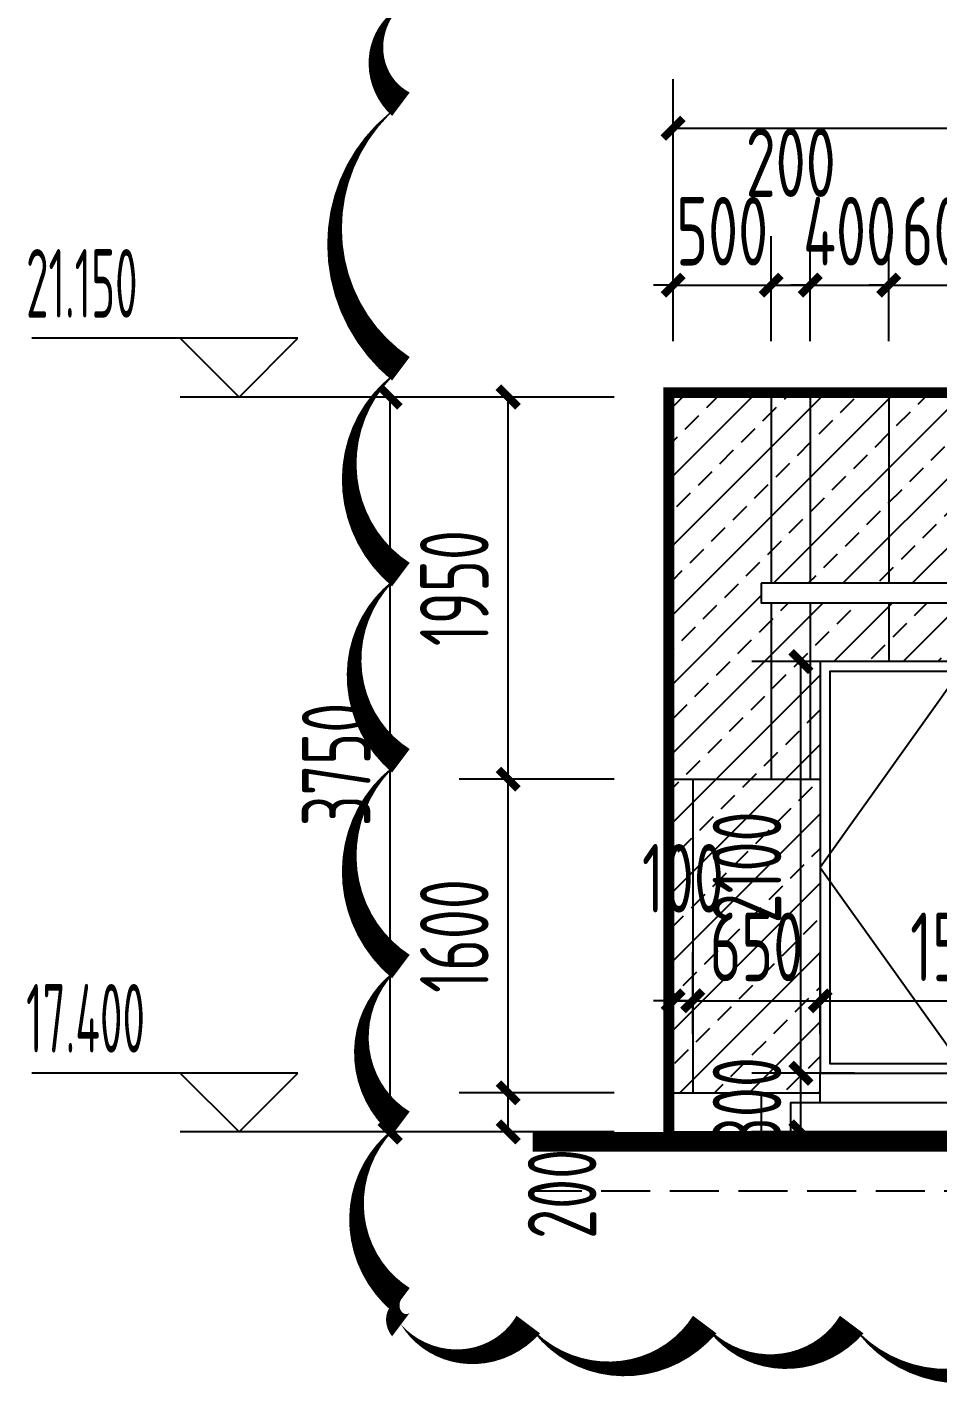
# Model space of a CAD drawing. Extents: x -863035 to 270371, y -8918 to 240488.
# Drawn here: x -246078 to -241433, y 155521 to 162478 of the extents above; entities that cross this region are included whole.
import ezdxf

# ---------------------------------------------------------------- set-up
doc = ezdxf.new("R2010")
doc.units = 0
doc.header["$LTSCALE"] = 1000
doc.header["$MEASUREMENT"] = 0
doc.linetypes.add('109-34 轴网$0$L1$0$$AUDIT_BAD_LTYPE1', pattern=[0])
doc.linetypes.add('DASH', pattern=[0.35, 0.25, -0.1])
for name, color, linetype in [('01-标注_尺寸', 124, 'Continuous'), ('01-标注_标高', 200, 'Continuous'), ('02-TEXT_标注', 130, 'Continuous'), ('05-填充_156', 156, 'Continuous'), ('A-C_窗', 140, 'Continuous'), ('E-墙面分格', 146, 'Continuous'), ('E-立面轮廓', 241, 'Continuous')]:
    doc.layers.add(name, color=color, linetype=linetype)
doc.layers.add('DIM_MODI', color=6, linetype='Continuous', plot=False)
doc.styles.add('_TCH_DIM', font='ROS1', dxfattribs={"width": 0.75, "bigfont": 'JD'})
doc.styles.add('_TCH_DIM_T3', font='ROS1', dxfattribs={"width": 0.75, "bigfont": 'JD'})
doc.dimstyles.new('_TCH_ARCH&&100', dxfattribs={"dimtxt": 350, "dimasz": 100, "dimexe": 250, "dimexo": 300, "dimgap": 100, "dimtad": 1, "dimdec": 0, "dimzin": 0, "dimdsep": 46, "dimtxsty": '_TCH_DIM_T3', "dimblk": 'ARCHTICK', "dimcen": 0.09, "dimclrt": 7, "dimazin": 2, "dimtfac": 1, "dimtdec": 0, "dimtix": 1, "dimtmove": 2, "dimatfit": 3, "dimfxl": 0, "dimtolj": 1, "dimtzin": 0, "dimarcsym": 0})

# ---------------------------------------------------------------- blocks, each defined once
blk = doc.blocks.new('AHSKLJDHOWIDJA')
blk.add_wipeout([(-314594.1, 266699.4), (-312793.6, 266699.4), (-312793.6, 266849.4), (-312943.8, 266849.4), (-312943.8, 269099.4), (-314443.8, 269099.4), (-314443.8, 266849.4), (-314594.1, 266849.4)]).dxf.layer = 'A-C_窗'
at = {"layer": 'A-C_窗', "linetype": '109-34 轴网$0$L1$0$$AUDIT_BAD_LTYPE1'}
for points in [[(-313693.8, 269099.4), (-312943.8, 268049.4), (-313693.8, 266999.4), (-314443.8, 268049.4), (-313693.8, 269099.4), (-313693.8, 266999.4)], [(-312943.8, 266849.4), (-312943.8, 266999.4), (-314443.8, 266999.4), (-314443.8, 266849.4)]]:
    blk.add_lwpolyline(points, dxfattribs=at)
for points in [[(-314443.8, 269099.4), (-313693.8, 269099.4), (-313693.8, 266999.4), (-314443.8, 266999.4)], [(-313693.8, 269099.4), (-312943.8, 269099.4), (-312943.8, 266999.4), (-313693.8, 266999.4)], [(-314393.8, 269049.4), (-313743.8, 269049.4), (-313743.8, 267049.4), (-314393.8, 267049.4)], [(-313643.8, 269049.4), (-312993.8, 269049.4), (-312993.8, 267049.4), (-313643.8, 267049.4)]]:
    blk.add_lwpolyline(points, close=True, dxfattribs=at)
at = {"layer": 'A-C_窗'}
blk.add_lwpolyline([(-312793.6, 266699.4), (-312793.6, 266849.4), (-314594.1, 266849.4), (-314594.1, 266699.4), (-312793.6, 266699.4)], dxfattribs=at)
blk = doc.blocks.new('_ArchTick')
at = {"color": 0, "linetype": 'ByBlock', "const_width": 0.4}
blk.add_lwpolyline([(-0.5, -0.5), (0.5, 0.5)], dxfattribs=at)
blk = doc.blocks.new('*D782')
at = {"layer": '01-标注_尺寸', "color": 0, "lineweight": -2, "transparency": 16777216}
for p, q in [((-242130.7, 157141.6), (-242130.7, 157241.6)), ((-241856.4, 157141.6), (-242380.7, 157141.6)), ((-242130.7, 156841.6), (-242130.7, 157141.6)), ((-241856.4, 156841.6), (-242380.7, 156841.6)), ((-242130.7, 156841.6), (-242130.7, 156741.6))]:
    blk.add_line(p, q, dxfattribs=at)
at = {"layer": 'Defpoints', "color": 0, "transparency": 16777216}
for p in [(-242130.7, 157141.6), (-241556.4, 157141.6), (-241556.4, 156841.6)]:
    blk.add_point(p, dxfattribs=at)
at = {"layer": '01-标注_尺寸', "color": 0, "lineweight": -2, "transparency": 16777216, "xscale": 100, "yscale": 100, "zscale": 100}
for p, rotation in [((-242130.7, 157141.6), 270), ((-242130.7, 156841.6), 90)]:
    blk.add_blockref('_ArchTick', p, dxfattribs=dict(at, rotation=rotation))
at = {"layer": '01-标注_尺寸', "color": 7, "transparency": 16777216, "insert": (-242405.7, 156991.6), "char_height": 350, "attachment_point": 5, "rotation": 90, "style": '_TCH_DIM_T3'}
blk.add_mtext('\\A1;300', dxfattribs=at)
blk = doc.blocks.new('*D783')
at = {"layer": '01-标注_尺寸', "color": 0, "lineweight": -2, "transparency": 16777216}
for p, q in [((-241856.4, 159241.6), (-242380.7, 159241.6)), ((-242130.7, 157141.6), (-242130.7, 159241.6)), ((-241856.4, 157141.6), (-242380.7, 157141.6))]:
    blk.add_line(p, q, dxfattribs=at)
at = {"layer": 'Defpoints', "color": 0, "transparency": 16777216}
for p in [(-242130.7, 159241.6), (-241556.4, 159241.6), (-241556.4, 157141.6)]:
    blk.add_point(p, dxfattribs=at)
at = {"layer": '01-标注_尺寸', "color": 0, "lineweight": -2, "transparency": 16777216, "xscale": 100, "yscale": 100, "zscale": 100}
for p, rotation in [((-242130.7, 159241.6), 90), ((-242130.7, 157141.6), 270)]:
    blk.add_blockref('_ArchTick', p, dxfattribs=dict(at, rotation=rotation))
at = {"layer": '01-标注_尺寸', "color": 7, "transparency": 16777216, "insert": (-242405.7, 158191.6), "char_height": 350, "attachment_point": 5, "rotation": 90, "style": '_TCH_DIM_T3'}
blk.add_mtext('\\A1;2100', dxfattribs=at)
blk = doc.blocks.new('*D784')
at = {"layer": '01-标注_尺寸', "color": 0, "lineweight": -2, "transparency": 16777216}
for p, q in [((-243733, 160591.6), (-244476.4, 160591.6)), ((-244226.4, 156841.6), (-244226.4, 160591.6)), ((-243733, 156841.6), (-244476.4, 156841.6))]:
    blk.add_line(p, q, dxfattribs=at)
at = {"layer": 'Defpoints', "color": 0, "transparency": 16777216}
for p in [(-244226.4, 160591.6), (-243433, 160591.6), (-243433, 156841.6)]:
    blk.add_point(p, dxfattribs=at)
at = {"layer": '01-标注_尺寸', "color": 0, "lineweight": -2, "transparency": 16777216, "xscale": 100, "yscale": 100, "zscale": 100}
for p, rotation in [((-244226.4, 160591.6), 90), ((-244226.4, 156841.6), 270)]:
    blk.add_blockref('_ArchTick', p, dxfattribs=dict(at, rotation=rotation))
at = {"layer": '01-标注_尺寸', "color": 7, "transparency": 16777216, "insert": (-244501.4, 158716.6), "char_height": 350, "attachment_point": 5, "rotation": 90, "style": '_TCH_DIM_T3'}
blk.add_mtext('\\A1;3750', dxfattribs=at)
blk = doc.blocks.new('*D785')
at = {"layer": '01-标注_尺寸', "color": 0, "lineweight": -2, "transparency": 16777216}
for p, q in [((-243082.6, 157041.6), (-243874, 157041.6)), ((-243624, 156841.6), (-243624, 157041.6)), ((-243082.6, 156841.6), (-243874, 156841.6))]:
    blk.add_line(p, q, dxfattribs=at)
at = {"layer": 'Defpoints', "color": 0, "transparency": 16777216}
for p in [(-243624, 157041.6), (-242782.6, 157041.6), (-242782.6, 156841.6)]:
    blk.add_point(p, dxfattribs=at)
at = {"layer": '01-标注_尺寸', "color": 0, "lineweight": -2, "transparency": 16777216, "xscale": 100, "yscale": 100, "zscale": 100}
for p, rotation in [((-243624, 157041.6), 90), ((-243624, 156841.6), 270)]:
    blk.add_blockref('_ArchTick', p, dxfattribs=dict(at, rotation=rotation))
at = {"layer": '01-标注_尺寸', "color": 7, "transparency": 16777216, "insert": (-243349, 156525.6), "char_height": 350, "attachment_point": 5, "rotation": 90, "style": '_TCH_DIM_T3'}
blk.add_mtext('\\A1;200', dxfattribs=at)
blk = doc.blocks.new('*D786')
at = {"layer": '01-标注_尺寸', "color": 0, "lineweight": -2, "transparency": 16777216}
for p, q in [((-243082.6, 158641.6), (-243874, 158641.6)), ((-243624, 157041.6), (-243624, 158641.6)), ((-243082.6, 157041.6), (-243874, 157041.6))]:
    blk.add_line(p, q, dxfattribs=at)
at = {"layer": 'Defpoints', "color": 0, "transparency": 16777216}
for p in [(-243624, 158641.6), (-242782.6, 158641.6), (-242782.6, 157041.6)]:
    blk.add_point(p, dxfattribs=at)
at = {"layer": '01-标注_尺寸', "color": 0, "lineweight": -2, "transparency": 16777216, "xscale": 100, "yscale": 100, "zscale": 100}
for p, rotation in [((-243624, 158641.6), 90), ((-243624, 157041.6), 270)]:
    blk.add_blockref('_ArchTick', p, dxfattribs=dict(at, rotation=rotation))
at = {"layer": '01-标注_尺寸', "color": 7, "transparency": 16777216, "insert": (-243899, 157841.6), "char_height": 350, "attachment_point": 5, "rotation": 90, "style": '_TCH_DIM_T3'}
blk.add_mtext('\\A1;1600', dxfattribs=at)
blk = doc.blocks.new('*D787')
at = {"layer": '01-标注_尺寸', "color": 0, "lineweight": -2, "transparency": 16777216}
for p, q in [((-243082.6, 160591.6), (-243874, 160591.6)), ((-243624, 158641.6), (-243624, 160591.6)), ((-243082.6, 158641.6), (-243874, 158641.6))]:
    blk.add_line(p, q, dxfattribs=at)
at = {"layer": 'Defpoints', "color": 0, "transparency": 16777216}
for p in [(-243624, 160591.6), (-242782.6, 160591.6), (-242782.6, 158641.6)]:
    blk.add_point(p, dxfattribs=at)
at = {"layer": '01-标注_尺寸', "color": 0, "lineweight": -2, "transparency": 16777216, "xscale": 100, "yscale": 100, "zscale": 100}
for p, rotation in [((-243624, 160591.6), 90), ((-243624, 158641.6), 270)]:
    blk.add_blockref('_ArchTick', p, dxfattribs=dict(at, rotation=rotation))
at = {"layer": '01-标注_尺寸', "color": 7, "transparency": 16777216, "insert": (-243899, 159616.6), "char_height": 350, "attachment_point": 5, "rotation": 90, "style": '_TCH_DIM_T3'}
blk.add_mtext('\\A1;1950', dxfattribs=at)
blk = doc.blocks.new('*D788')
at = {"layer": '01-标注_尺寸', "color": 0, "lineweight": -2, "transparency": 16777216}
for p, q in [((-242782.6, 161177.2), (-242782.6, 162212.7)), ((-237082.6, 161177.2), (-237082.6, 162212.7)), ((-242782.6, 161962.7), (-237082.6, 161962.7))]:
    blk.add_line(p, q, dxfattribs=at)
at = {"layer": 'Defpoints', "color": 0, "transparency": 16777216}
for p in [(-237082.6, 161962.7), (-242782.6, 160877.2), (-237082.6, 160877.2)]:
    blk.add_point(p, dxfattribs=at)
at = {"layer": '01-标注_尺寸', "color": 0, "lineweight": -2, "transparency": 16777216, "xscale": 100, "yscale": 100, "zscale": 100, "rotation": 180}
blk.add_blockref('_ArchTick', (-242782.6, 161962.7), dxfattribs=at)
at = {"layer": '01-标注_尺寸', "color": 0, "lineweight": -2, "transparency": 16777216, "xscale": 100, "yscale": 100, "zscale": 100}
blk.add_blockref('_ArchTick', (-237082.6, 161962.7), dxfattribs=at)
at = {"layer": '01-标注_尺寸', "color": 7, "transparency": 16777216, "insert": (-239932.6, 162237.7), "char_height": 350, "attachment_point": 5, "style": '_TCH_DIM_T3'}
blk.add_mtext('\\A1;5700', dxfattribs=at)
blk = doc.blocks.new('*D799')
at = {"layer": '01-标注_尺寸', "color": 0, "lineweight": -2, "transparency": 16777216}
for p, q in [((-241682.6, 160877.2), (-241682.6, 161412.7)), ((-241082.6, 160877.2), (-241082.6, 161412.7)), ((-241682.6, 161162.7), (-241782.6, 161162.7)), ((-241682.6, 161162.7), (-241082.6, 161162.7)), ((-241082.6, 161162.7), (-240982.6, 161162.7))]:
    blk.add_line(p, q, dxfattribs=at)
at = {"layer": 'Defpoints', "color": 0, "transparency": 16777216}
for p in [(-241082.6, 161162.7), (-241682.6, 160577.2), (-241082.6, 160577.2)]:
    blk.add_point(p, dxfattribs=at)
at = {"layer": '01-标注_尺寸', "color": 0, "lineweight": -2, "transparency": 16777216, "xscale": 100, "yscale": 100, "zscale": 100}
blk.add_blockref('_ArchTick', (-241682.6, 161162.7), dxfattribs=at)
at = {"layer": '01-标注_尺寸', "color": 0, "lineweight": -2, "transparency": 16777216, "xscale": 100, "yscale": 100, "zscale": 100, "rotation": 180}
blk.add_blockref('_ArchTick', (-241082.6, 161162.7), dxfattribs=at)
at = {"layer": '01-标注_尺寸', "color": 7, "transparency": 16777216, "insert": (-241382.6, 161437.7), "char_height": 350, "attachment_point": 5, "style": '_TCH_DIM_T3'}
blk.add_mtext('\\A1;600', dxfattribs=at)
blk = doc.blocks.new('*D800')
at = {"layer": '01-标注_尺寸', "color": 0, "lineweight": -2, "transparency": 16777216}
for p, q in [((-242082.6, 160877.2), (-242082.6, 161412.7)), ((-241682.6, 160877.2), (-241682.6, 161412.7)), ((-242082.6, 161162.7), (-242182.6, 161162.7)), ((-242082.6, 161162.7), (-241682.6, 161162.7)), ((-241682.6, 161162.7), (-241582.6, 161162.7))]:
    blk.add_line(p, q, dxfattribs=at)
at = {"layer": 'Defpoints', "color": 0, "transparency": 16777216}
for p in [(-241682.6, 161162.7), (-242082.6, 160577.2), (-241682.6, 160577.2)]:
    blk.add_point(p, dxfattribs=at)
at = {"layer": '01-标注_尺寸', "color": 0, "lineweight": -2, "transparency": 16777216, "xscale": 100, "yscale": 100, "zscale": 100}
blk.add_blockref('_ArchTick', (-242082.6, 161162.7), dxfattribs=at)
at = {"layer": '01-标注_尺寸', "color": 0, "lineweight": -2, "transparency": 16777216, "xscale": 100, "yscale": 100, "zscale": 100, "rotation": 180}
blk.add_blockref('_ArchTick', (-241682.6, 161162.7), dxfattribs=at)
at = {"layer": '01-标注_尺寸', "color": 7, "transparency": 16777216, "insert": (-241882.6, 161437.7), "char_height": 350, "attachment_point": 5, "style": '_TCH_DIM_T3'}
blk.add_mtext('\\A1;400', dxfattribs=at)
blk = doc.blocks.new('*D801')
at = {"layer": '01-标注_尺寸', "color": 0, "lineweight": -2, "transparency": 16777216}
for p, q in [((-242282.6, 160877.2), (-242282.6, 161412.7)), ((-242082.6, 160877.2), (-242082.6, 161412.7)), ((-242282.6, 161162.7), (-242082.6, 161162.7))]:
    blk.add_line(p, q, dxfattribs=at)
at = {"layer": 'Defpoints', "color": 0, "transparency": 16777216}
for p in [(-242082.6, 161162.7), (-242282.6, 160577.2), (-242082.6, 160577.2)]:
    blk.add_point(p, dxfattribs=at)
at = {"layer": '01-标注_尺寸', "color": 0, "lineweight": -2, "transparency": 16777216, "xscale": 100, "yscale": 100, "zscale": 100, "rotation": 180}
blk.add_blockref('_ArchTick', (-242282.6, 161162.7), dxfattribs=at)
at = {"layer": '01-标注_尺寸', "color": 0, "lineweight": -2, "transparency": 16777216, "xscale": 100, "yscale": 100, "zscale": 100}
blk.add_blockref('_ArchTick', (-242082.6, 161162.7), dxfattribs=at)
at = {"layer": '01-标注_尺寸', "color": 7, "transparency": 16777216, "insert": (-242182.6, 161787.7), "char_height": 350, "attachment_point": 5, "style": '_TCH_DIM_T3'}
blk.add_mtext('\\A1;200', dxfattribs=at)
blk = doc.blocks.new('*D802')
at = {"layer": '01-标注_尺寸', "color": 0, "lineweight": -2, "transparency": 16777216}
for p, q in [((-242782.6, 160877.2), (-242782.6, 161412.7)), ((-242282.6, 160877.2), (-242282.6, 161412.7)), ((-242782.6, 161162.7), (-242882.6, 161162.7)), ((-242782.6, 161162.7), (-242282.6, 161162.7)), ((-242282.6, 161162.7), (-242182.6, 161162.7))]:
    blk.add_line(p, q, dxfattribs=at)
at = {"layer": 'Defpoints', "color": 0, "transparency": 16777216}
for p in [(-242282.6, 161162.7), (-242782.6, 160577.2), (-242282.6, 160577.2)]:
    blk.add_point(p, dxfattribs=at)
at = {"layer": '01-标注_尺寸', "color": 0, "lineweight": -2, "transparency": 16777216, "xscale": 100, "yscale": 100, "zscale": 100}
blk.add_blockref('_ArchTick', (-242782.6, 161162.7), dxfattribs=at)
at = {"layer": '01-标注_尺寸', "color": 0, "lineweight": -2, "transparency": 16777216, "xscale": 100, "yscale": 100, "zscale": 100, "rotation": 180}
blk.add_blockref('_ArchTick', (-242282.6, 161162.7), dxfattribs=at)
at = {"layer": '01-标注_尺寸', "color": 7, "transparency": 16777216, "insert": (-242532.6, 161437.7), "char_height": 350, "attachment_point": 5, "style": '_TCH_DIM_T3'}
blk.add_mtext('\\A1;500', dxfattribs=at)
blk = doc.blocks.new('*D812')
at = {"layer": '01-标注_尺寸', "color": 0, "lineweight": -2, "transparency": 16777216}
for p, q in [((-242032.6, 157341.6), (-242032.6, 157761)), ((-240532.6, 157341.6), (-240532.6, 157761)), ((-242032.6, 157511), (-240532.6, 157511))]:
    blk.add_line(p, q, dxfattribs=at)
at = {"layer": 'Defpoints', "color": 0, "transparency": 16777216}
for p in [(-240532.6, 157511), (-242032.6, 157041.6), (-240532.6, 157041.6)]:
    blk.add_point(p, dxfattribs=at)
at = {"layer": '01-标注_尺寸', "color": 0, "lineweight": -2, "transparency": 16777216, "xscale": 100, "yscale": 100, "zscale": 100, "rotation": 180}
blk.add_blockref('_ArchTick', (-242032.6, 157511), dxfattribs=at)
at = {"layer": '01-标注_尺寸', "color": 0, "lineweight": -2, "transparency": 16777216, "xscale": 100, "yscale": 100, "zscale": 100}
blk.add_blockref('_ArchTick', (-240532.6, 157511), dxfattribs=at)
at = {"layer": '01-标注_尺寸', "color": 7, "transparency": 16777216, "insert": (-241282.6, 157786), "char_height": 350, "attachment_point": 5, "style": '_TCH_DIM_T3'}
blk.add_mtext('\\A1;1500', dxfattribs=at)
blk = doc.blocks.new('*D813')
at = {"layer": '01-标注_尺寸', "color": 0, "lineweight": -2, "transparency": 16777216}
for p, q in [((-242682.6, 157341.6), (-242682.6, 157761)), ((-242032.6, 157341.6), (-242032.6, 157761)), ((-242682.6, 157511), (-242782.6, 157511)), ((-242682.6, 157511), (-242032.6, 157511)), ((-242032.6, 157511), (-241932.6, 157511))]:
    blk.add_line(p, q, dxfattribs=at)
at = {"layer": 'Defpoints', "color": 0, "transparency": 16777216}
for p in [(-242032.6, 157511), (-242682.6, 157041.6), (-242032.6, 157041.6)]:
    blk.add_point(p, dxfattribs=at)
at = {"layer": '01-标注_尺寸', "color": 0, "lineweight": -2, "transparency": 16777216, "xscale": 100, "yscale": 100, "zscale": 100}
blk.add_blockref('_ArchTick', (-242682.6, 157511), dxfattribs=at)
at = {"layer": '01-标注_尺寸', "color": 0, "lineweight": -2, "transparency": 16777216, "xscale": 100, "yscale": 100, "zscale": 100, "rotation": 180}
blk.add_blockref('_ArchTick', (-242032.6, 157511), dxfattribs=at)
at = {"layer": '01-标注_尺寸', "color": 7, "transparency": 16777216, "insert": (-242357.6, 157786), "char_height": 350, "attachment_point": 5, "style": '_TCH_DIM_T3'}
blk.add_mtext('\\A1;650', dxfattribs=at)
blk = doc.blocks.new('*D814')
at = {"layer": '01-标注_尺寸', "color": 0, "lineweight": -2, "transparency": 16777216}
for p, q in [((-242782.6, 157341.6), (-242782.6, 157761)), ((-242682.6, 157341.6), (-242682.6, 157761)), ((-242782.6, 157511), (-242882.6, 157511)), ((-242782.6, 157511), (-242682.6, 157511)), ((-242682.6, 157511), (-242582.6, 157511))]:
    blk.add_line(p, q, dxfattribs=at)
at = {"layer": 'Defpoints', "color": 0, "transparency": 16777216}
for p in [(-242682.6, 157511), (-242782.6, 157041.6), (-242682.6, 157041.6)]:
    blk.add_point(p, dxfattribs=at)
at = {"layer": '01-标注_尺寸', "color": 0, "lineweight": -2, "transparency": 16777216, "xscale": 100, "yscale": 100, "zscale": 100}
blk.add_blockref('_ArchTick', (-242782.6, 157511), dxfattribs=at)
at = {"layer": '01-标注_尺寸', "color": 0, "lineweight": -2, "transparency": 16777216, "xscale": 100, "yscale": 100, "zscale": 100, "rotation": 180}
blk.add_blockref('_ArchTick', (-242682.6, 157511), dxfattribs=at)
at = {"layer": '01-标注_尺寸', "color": 7, "transparency": 16777216, "insert": (-242732.6, 158136), "char_height": 350, "attachment_point": 5, "style": '_TCH_DIM_T3'}
blk.add_mtext('\\A1;100', dxfattribs=at)

msp = doc.modelspace()

# ---------------------------------------------------------------- hatches: boundary and pattern name
at = {"layer": '05-填充_156'}
h = msp.add_hatch(dxfattribs=at)
h.set_pattern_fill('天然石材', color=256, scale=50)
h.set_pattern_definition([(45, (-508611.66, 285744.35), (-176.77677, 176.77677), []), (45, (-508524.72, 285654.6), (-176.77677, 176.77677), [98.68425, -56.391])])
h.paths.add_polyline_path([(-240232.3, 159541.6), (-242332.9, 159541.6), (-242332.9, 159641.6), (-240232.3, 159641.6)], flags=16)
h.paths.add_polyline_path([(-238588.1, 157441.6), (-239337.9, 157441.6), (-239337.9, 158041.6), (-238588.1, 158041.6)])
h.paths.add_polyline_path([(-237082.6, 157041.6), (-237082.6, 160591.6), (-242782.6, 160591.6), (-242782.6, 157041.6), (-242032.6, 157041.6), (-242032.6, 159241.6), (-240532.6, 159241.6), (-240532.6, 157041.6)])
h.paths.add_polyline_path([(-237757.9, 157441.6), (-238508.1, 157441.6), (-238508.1, 158041.6), (-237757.9, 158041.6)])

# ---------------------------------------------------------------- linework, layer by layer
at = {"layer": '01-标注_标高'}
for p, q in [((-244697, 160891.6), (-246053.6, 160891.6)), ((-244997, 160591.6), (-245297, 160891.6)), ((-244997, 160591.6), (-244697, 160891.6)), ((-244276.6, 160591.6), (-245297, 160591.6)), ((-244697, 157141.6), (-246053.6, 157141.6)), ((-244997, 156841.6), (-245297, 157141.6)), ((-244997, 156841.6), (-244697, 157141.6)), ((-244276.6, 156841.6), (-245297, 156841.6))]:
    msp.add_line(p, q, dxfattribs=at)
at = {"layer": 'A-C_窗'}
msp.add_line((-242782.6, 157041.6), (-242032.6, 157041.6), dxfattribs=at)
at = {"layer": 'A-C_窗', "linetype": 'DASH'}
msp.add_line((-243499, 156541.6), (-236324.1, 156541.6), dxfattribs=at)
at = {"layer": 'A-C_窗'}
msp.add_lwpolyline([(-237082.6, 160591.6), (-242782.6, 160591.6), (-242782.6, 156841.6), (-237082.6, 156841.6)], close=True, dxfattribs=at)
at = {"layer": 'A-C_窗', "linetype": '109-34 轴网$0$L1$0$$AUDIT_BAD_LTYPE1'}
msp.add_lwpolyline([(-242332.9, 159641.6), (-242332.9, 159541.6), (-240232.3, 159541.6), (-240232.3, 159641.6)], close=True, dxfattribs=at)
at = {"layer": 'E-墙面分格'}
for p, q in [((-242282.6, 160591.6), (-242282.6, 159641.6)), ((-242082.6, 160591.6), (-242082.6, 159641.6)), ((-241682.6, 160591.6), (-241682.6, 159991.6)), ((-241682.6, 160591.6), (-241682.6, 159641.6)), ((-242282.6, 159541.6), (-242282.6, 158641.6)), ((-242082.6, 159541.6), (-242082.6, 158641.6)), ((-241682.6, 159541.6), (-241682.6, 159241.6)), ((-242782.6, 158641.6), (-242032.6, 158641.6)), ((-242682.6, 158641.6), (-242682.6, 157041.6)), ((-242332.6, 157041.6), (-242332.6, 156841.6))]:
    msp.add_line(p, q, dxfattribs=at)
at = {"layer": 'E-立面轮廓'}
for points, const_width in [([(-237057.6, 156841.6), (-237057.6, 160616.6), (-242807.6, 160616.6), (-242807.6, 156841.6)], 50), ([(-243499, 156791.6), (-236324.1, 156791.6)], 100)]:
    msp.add_lwpolyline(points, dxfattribs=dict(at, const_width=const_width))

# ---------------------------------------------------------------- texts
at = {"layer": '02-TEXT_标注', "style": '_TCH_DIM', "width": 0.5625}
for s, p in [('21.150', (-246083.6, 160996.6)), ('17.400', (-246083.6, 157246.6))]:
    msp.add_text(s, height=350, dxfattribs=at).set_placement(p)

# ---------------------------------------------------------------- dimensions: what is measured, and where the dimension line sits
at = {"layer": '01-标注_尺寸'}
for p1, p2, distance, picture, middle in [((-242782.6, 160877.2), (-237082.6, 160877.2), 1085.5, '*D788', (-239932.6, 162237.7)), ((-242782.6, 160577.2), (-242282.6, 160577.2), 585.5, '*D802', (-242532.6, 161437.7)), ((-242082.6, 160577.2), (-241682.6, 160577.2), 585.5, '*D800', (-241882.6, 161437.7)), ((-241682.6, 160577.2), (-241082.6, 160577.2), 585.5, '*D799', (-241382.6, 161437.7)), ((-243433, 156841.6), (-243433, 160591.6), 793.4, '*D784', (-244501.4, 158716.6)), ((-242782.6, 158641.6), (-242782.6, 160591.6), 841.4, '*D787', (-243899, 159616.6)), ((-242782.6, 157041.6), (-242782.6, 158641.6), 841.4, '*D786', (-243899, 157841.6))]:
    dim = msp.add_aligned_dim(p1=p1, p2=p2, distance=distance, dimstyle='_TCH_ARCH&&100', dxfattribs=at)
    dim.commit()
    dim.dimension.update_dxf_attribs({"geometry": picture, "text_midpoint": middle})
for base, p1, p2, angle, picture, middle in [((-242082.6, 161162.7), (-242282.6, 160577.2), (-242082.6, 160577.2), 0, '*D801', (-242182.6, 161787.7)), ((-242682.6, 157511), (-242782.6, 157041.6), (-242682.6, 157041.6), 0, '*D814', (-242732.6, 158136)), ((-243624, 157041.6), (-242782.6, 156841.6), (-242782.6, 157041.6), 90, '*D785', (-243349, 156525.6))]:
    dim = msp.add_linear_dim(base=base, p1=p1, p2=p2, angle=angle, dimstyle='_TCH_ARCH&&100', dxfattribs=at)
    dim.commit()
    dim.dimension.update_dxf_attribs({"geometry": picture, "text_midpoint": middle, "dimtype": 161})

# ---------------------------------------------------------------- next in the draw order: block references
at = {"xscale": -1}
msp.add_blockref('AHSKLJDHOWIDJA', (-554976.4, -109857.8), dxfattribs=at)

# ---------------------------------------------------------------- next in the draw order: linework, layer by layer
at = {"layer": 'DIM_MODI'}
msp.add_lwpolyline([(-244171.4, 162585.5, 0, 150, 0.5), (-244171.4, 162085.5, 0, 150, 0.5), (-244171.4, 160735.5, 0, 150, 0.5), (-244171.4, 159685.5, 0, 150, 0.5), (-244171.4, 158735.5, 0, 150, 0.5), (-244171.4, 157685.5, 0, 150, 0.5), (-244171.4, 156885.5, 0, 150, 0.5), (-244171.4, 155985.5, 0, 150, 0.5), (-244171.4, 155859, 0, 150, 0.5), (-243521.4, 155859, 0, 150, 0.5), (-242621.4, 155859, 0, 150, 0.5), (-241871.4, 155859, 0, 150, 0.5), (-240821.4, 155859, 0, 150, 0.5), (-240071.4, 155859, 0, 150, 0.5), (-239471.4, 155859, 0, 150, 0.5), (-238821.4, 155859, 0, 150, 0.5), (-238021.4, 155859, 0, 150, 0.5), (-237521.4, 155859, 0, 150, 0.5), (-237021.4, 155859, 0, 150, 0.5), (-236371.4, 155859, 0, 150, 0.5), (-235771.4, 155859, 0, 150, 0.5)], format="xyseb", dxfattribs=at)

# ---------------------------------------------------------------- next in the draw order: dimensions: what is measured, and where the dimension line sits
at = {"layer": '01-标注_尺寸'}
for p1, p2, distance, picture, middle in [((-241556.4, 157141.6), (-241556.4, 159241.6), 574.3, '*D783', (-242405.7, 158191.6)), ((-242682.6, 157041.6), (-242032.6, 157041.6), 469.3, '*D813', (-242357.6, 157786)), ((-242032.6, 157041.6), (-240532.6, 157041.6), 469.3, '*D812', (-241282.6, 157786)), ((-241556.4, 156841.6), (-241556.4, 157141.6), 574.3, '*D782', (-242405.7, 156991.6))]:
    dim = msp.add_aligned_dim(p1=p1, p2=p2, distance=distance, dimstyle='_TCH_ARCH&&100', dxfattribs=at)
    dim.commit()
    dim.dimension.update_dxf_attribs({"geometry": picture, "text_midpoint": middle})

doc.saveas('drawing.dxf')
